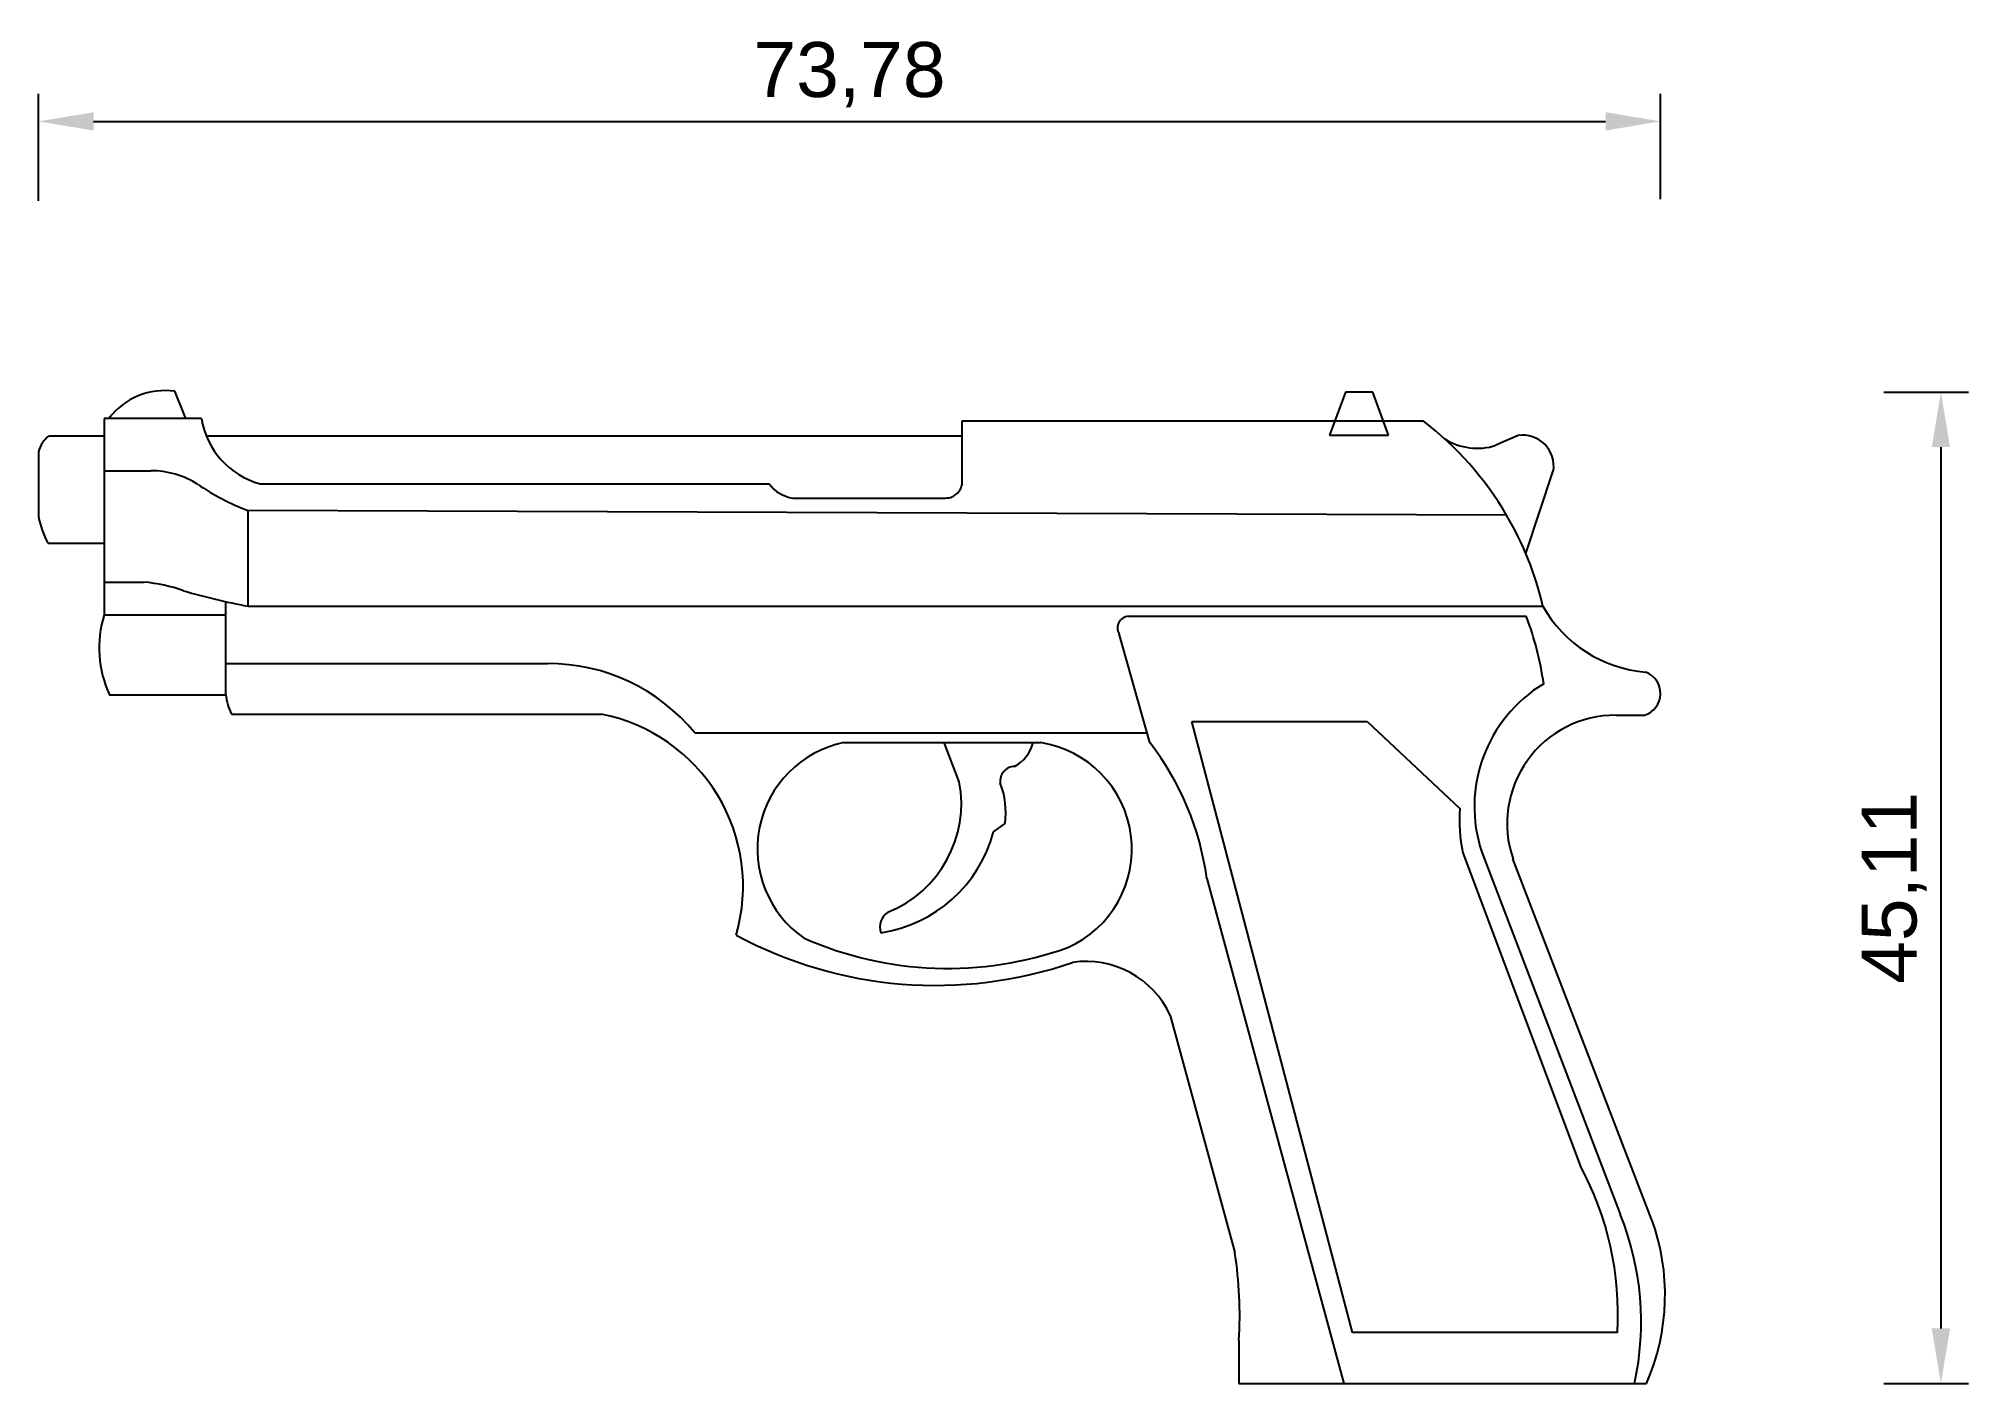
# Model space of a CAD drawing. Header units: centimetres. Extents: x 171.1 to 258.9, y 140.1 to 201.3.
import ezdxf

# ---------------------------------------------------------------- set-up
doc = ezdxf.new("R2010")
doc.units = ezdxf.units.CM
doc.styles.get("Standard").update_dxf_attribs({"font": 'arial.ttf'})
doc.dimstyles.new('ISO-25', dxfattribs={"dimtxt": 2.5, "dimasz": 2.5, "dimexe": 1.25, "dimexo": 0.625, "dimtad": 1, "dimtxsty": 'Standard', "dimcen": 2.5, "dimadec": 0, "dimazin": 0, "dimtfac": 1, "dimtmove": 0, "dimatfit": 3, "dimfxl": 1, "dimarcsym": 0})

# ---------------------------------------------------------------- blocks, each defined once
blk = doc.blocks.new('*D3')
at = {"color": 0, "lineweight": -2, "transparency": 16777216}
for p, q in [((255.02, 185.236), (258.872, 185.236)), ((257.622, 182.736), (257.622, 142.626)), ((255.02, 140.126), (258.872, 140.126))]:
    blk.add_line(p, q, dxfattribs=at)
at = {"color": 0, "transparency": 16777216}
for points in [[(257.206, 182.736), (258.039, 182.736), (257.622, 185.236)], [(257.206, 142.626), (258.039, 142.626), (257.622, 140.126)]]:
    blk.add_solid(points, dxfattribs=at)
at = {"layer": 'Defpoints', "color": 0, "transparency": 16777216}
for p in [(254.395, 185.236), (254.395, 140.126), (257.622, 140.126)]:
    blk.add_point(p, dxfattribs=at)
at = {"color": 0, "transparency": 16777216, "insert": (255.495, 162.681), "char_height": 2.5, "attachment_point": 5, "rotation": 90}
blk.add_mtext('45,11', dxfattribs=at)
blk = doc.blocks.new('*D4')
at = {"color": 0, "lineweight": -2, "transparency": 16777216}
for p, q in [((171.083, 193.942), (171.083, 198.806)), ((244.865, 194.012), (244.865, 198.806)), ((173.583, 197.556), (242.365, 197.556))]:
    blk.add_line(p, q, dxfattribs=at)
at = {"color": 0, "transparency": 16777216}
for points in [[(173.583, 197.973), (173.583, 197.139), (171.083, 197.556)], [(242.365, 197.973), (242.365, 197.139), (244.865, 197.556)]]:
    blk.add_solid(points, dxfattribs=at)
at = {"layer": 'Defpoints', "color": 0, "transparency": 16777216}
for p in [(244.865, 197.556), (171.083, 193.317), (244.865, 193.387)]:
    blk.add_point(p, dxfattribs=at)
at = {"color": 0, "transparency": 16777216, "insert": (207.974, 199.683), "char_height": 2.5, "attachment_point": 5}
blk.add_mtext('73,78', dxfattribs=at)

msp = doc.modelspace()

# ---------------------------------------------------------------- linework, layer by layer
for p, q in [((177.777, 184.039), (177.285, 185.275)), ((230.543, 185.236), (229.811, 183.271)), ((231.777, 185.236), (230.543, 185.236)), ((232.495, 183.271), (231.777, 185.236)), ((178.491, 184.039), (174.06, 184.039)), ((174.06, 184.039), (174.06, 181.659)), ((213.102, 181.19), (213.102, 183.924)), ((213.102, 183.924), (234.072, 183.924)), ((171.559, 183.252), (174.06, 183.252)), ((178.709, 183.246), (213.102, 183.246)), ((229.811, 183.271), (232.495, 183.271)), ((238.388, 183.258), (237.379, 182.817)), ((171.083, 182.522), (171.083, 179.569)), ((174.06, 181.659), (176.188, 181.659)), ((174.06, 181.659), (174.06, 176.59)), ((181.165, 181.065), (204.317, 181.065)), ((238.738, 177.89), (239.99, 181.647)), ((205.389, 180.416), (212.337, 180.416)), ((237.86, 179.643), (180.604, 179.855)), ((180.604, 179.855), (180.604, 175.495)), ((171.507, 178.369), (174.06, 178.369)), ((174.06, 176.59), (175.874, 176.59)), ((174.06, 176.59), (174.06, 175.094)), ((179.599, 175.094), (179.599, 175.702)), ((174.06, 175.094), (179.599, 175.094)), ((179.599, 171.464), (179.599, 175.094)), ((180.604, 175.495), (239.515, 175.495)), ((220.655, 175.036), (238.76, 175.036)), ((221.631, 169.285), (220.235, 174.239)), ((179.599, 172.88), (194.238, 172.88)), ((174.301, 171.464), (179.599, 171.464)), ((179.865, 170.581), (196.683, 170.581)), ((242.842, 170.533), (244.139, 170.533)), ((200.929, 169.728), (221.506, 169.728)), ((223.539, 170.254), (231.524, 170.254)), ((230.853, 142.448), (223.539, 170.254)), ((231.524, 170.254), (235.733, 166.294)), ((207.708, 169.285), (216.667, 169.285)), ((212.968, 167.499), (212.283, 169.285)), ((214.528, 165.223), (215.048, 165.599)), ((235.87, 164.268), (241.216, 150.04)), ((236.737, 164.299), (243.033, 147.834)), ((244.462, 147.608), (238.155, 163.997)), ((224.226, 163.109), (230.459, 140.126)), ((222.563, 156.871), (225.498, 146.083)), ((242.905, 142.448), (230.853, 142.448)), ((225.686, 142.086), (225.686, 140.126)), ((225.686, 140.126), (244.234, 140.126))]:
    msp.add_line(p, q)
for centre, radius, start, end in [((176.838, 182.084), 3.222, 82.01775, 142.63142), ((182.115, 184.608), 3.668, 188.91784, 254.99424), ((225.045, 172.122), 14.858, 30.40719, 52.59077), ((172.436, 182.161), 1.4, 128.75869, 165.02321), ((236.523, 185.434), 2.754, 237.66081, 288.12341), ((238.601, 181.868), 1.407, 350.96504, 98.70222), ((176.156, 177.533), 4.127, 58.13793, 89.56132), ((184.06, 189.26), 10.019, 235.14954, 249.81965), ((205.608, 181.988), 1.586, 215.56624, 262.08533), ((212.35, 181.168), 0.752, 268.94139, 1.64098), ((175, 180.277), 3.98, 190.24465, 208.65223), ((225.045, 172.122), 14.858, 13.1201, 30.40719), ((175.187, 169.071), 7.551, 70.70549, 84.77601), ((186.24, 205.352), 30.384, 253.63987, 259.30918), ((179.081, 173.604), 5.237, 163.46937, 204.12071), ((220.703, 174.502), 0.537, 95.12816, 209.34624), ((225.442, 169.966), 14.25, 8.07007, 20.84252), ((244.686, 178.408), 5.935, 209.39452, 265.30656), ((194.293, 164.319), 8.561, 39.18425, 90.36832), ((243.826, 171.524), 1.039, 287.52227, 68.86443), ((181.936, 171.686), 2.348, 185.43331, 208.08084), ((242.938, 166.373), 6.539, 121.19557, 198.49654), ((195.155, 162.752), 7.977, 343.77352, 78.96178), ((242.817, 165.603), 4.93, 89.70842, 199.01105), ((208.719, 164.45), 4.94, 101.80117, 235.28144), ((214.68, 169.698), 1.695, 297.9124, 345.88828), ((215.917, 164.442), 4.901, 293.84164, 81.19593), ((211.466, 161.38), 12.876, 7.7168, 37.87112), ((215.488, 167.539), 0.662, 91.21118, 188.14822), ((207.727, 166.513), 5.333, 291.97423, 10.65284), ((211.328, 166.101), 3.753, 352.31799, 20.98097), ((243.63, 165.812), 7.911, 176.50355, 191.25679), ((208.46, 166.846), 6.281, 278.6036, 345.0238), ((210.156, 160.896), 0.8, 122.8304, 198.96), ((211.885, 177.389), 19.15, 241.72934, 289.00674), ((212.439, 175.206), 16.194, 246.20243, 289.69962), ((218.736, 155.119), 4.209, 24.60237, 98.38893), ((228.674, 143.265), 14.255, 356.71425, 28.37819), ((230.823, 142.919), 13.162, 347.75024, 21.92426), ((234.977, 144.153), 10.095, 336.49326, 20.01543), ((207.899, 143.251), 17.825, 356.2515, 9.1424)]:
    msp.add_arc(centre, radius, start, end)

# ---------------------------------------------------------------- dimensions: what is measured, and where the dimension line sits
dim = msp.add_linear_dim(base=(244.865, 197.556, 32.212), p1=(171.083, 193.317, 32.212), p2=(244.865, 193.387, 32.212), dimstyle='ISO-25')
dim.commit()
dim.dimension.update_dxf_attribs({"geometry": '*D4', "text_midpoint": (207.974, 199.683, 32.212)})
dim = msp.add_linear_dim(base=(257.622, 140.126, 29.93), p1=(254.395, 185.236, 29.93), p2=(254.395, 140.126, 29.93), angle=90, dimstyle='ISO-25')
dim.commit()
dim.dimension.update_dxf_attribs({"geometry": '*D3', "text_midpoint": (255.495, 162.681, 29.93)})

doc.saveas('drawing.dxf')
